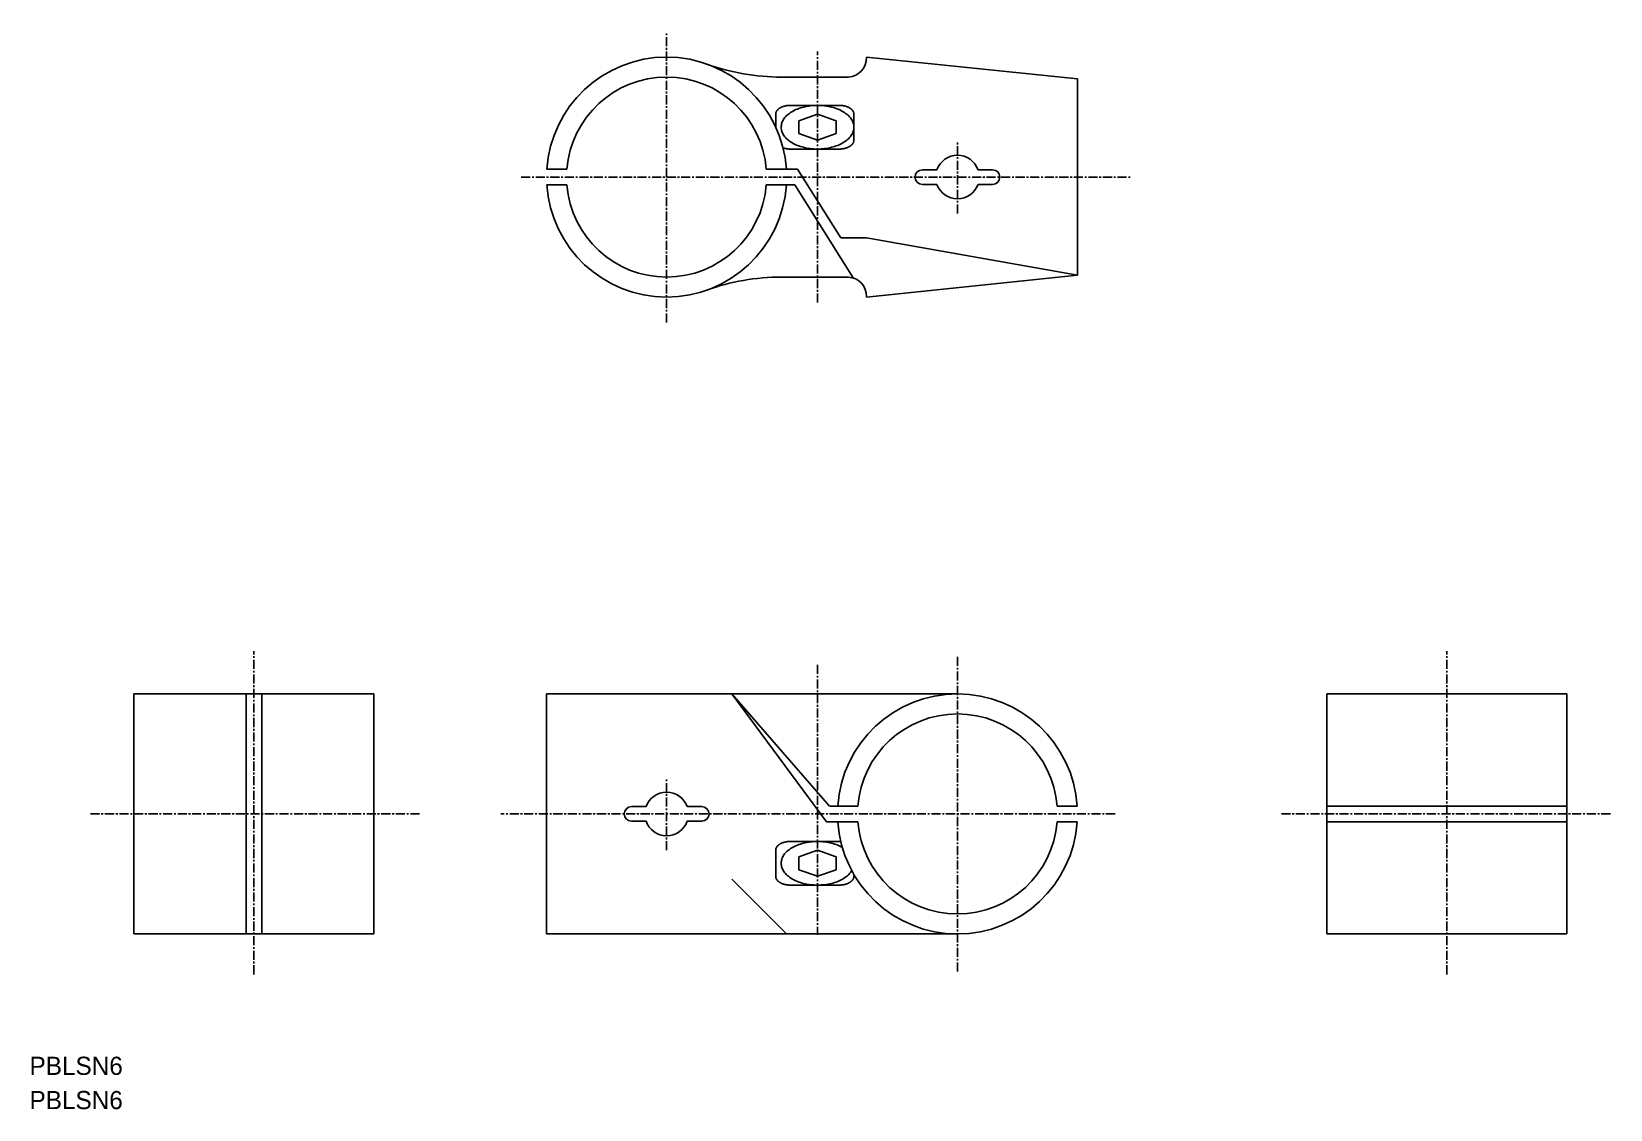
# Model space of a CAD drawing. Extents: x -8 to 209, y 0 to 148.
import ezdxf

# ---------------------------------------------------------------- set-up
doc = ezdxf.new("R2010")
doc.units = 0
doc.linetypes.add('CENTER', pattern=[2, 1.25, -0.25, 0.25, -0.25])
doc.layers.get('0').update_dxf_attribs({"linetype": 'CONTINUOUS'})
doc.layers.add('CENTER', color=1, linetype='CENTER')

msp = doc.modelspace()

# ---------------------------------------------------------------- linework, layer by layer
at = {"color": 7, "linetype": 'CONTINUOUS'}
for p, q in [((135.83, 141.65), (106.83, 144.65)), ((106.83, 144.6), (106.83, 144.65)), ((104.33, 141.9), (95.1, 141.9)), ((135.83, 114.65), (135.83, 141.65)), ((94.33, 136.81), (94.33, 135.03)), ((103.08, 138.01), (96.33, 138.01)), ((100.08, 136.79), (97.51, 135.9)), ((102.65, 135.9), (100.08, 136.79)), ((105.08, 133.21), (105.08, 136.81)), ((97.51, 135.9), (97.51, 134.12)), ((102.65, 134.12), (102.65, 135.9)), ((97.51, 134.12), (100.08, 133.23)), ((100.08, 133.23), (102.65, 134.12)), ((96.33, 132.01), (103.08, 132.01)), ((62.87, 129.24), (65.63, 129.24)), ((97.31, 129.24), (93.04, 129.24)), ((97.34, 129.24), (103.28, 119.8)), ((113.5, 128.15), (113.5, 128.15)), ((116.5, 129.15), (114.5, 129.15)), ((122.16, 129.15), (124.16, 129.15)), ((125.16, 128.15), (125.16, 128.15)), ((62.87, 127.07), (65.63, 127.07)), ((96.95, 127.07), (93.04, 127.07)), ((96.95, 127.07), (104.99, 114.28)), ((116.5, 127.15), (114.5, 127.15)), ((122.16, 127.15), (124.16, 127.15)), ((103.28, 119.8), (106.83, 119.8)), ((106.83, 119.8), (135.83, 114.65)), ((104.33, 114.4), (95.1, 114.4)), ((106.83, 111.65), (135.83, 114.65)), ((106.83, 111.7), (106.83, 111.65)), ((39.08, 57.09), (6.08, 57.09)), ((6.08, 57.09), (6.08, 24.09)), ((21.5, 24.09), (21.5, 57.09)), ((23.67, 24.09), (23.67, 57.09)), ((39.08, 24.09), (39.08, 57.09)), ((119.33, 57.09), (62.83, 57.09)), ((62.83, 57.09), (62.83, 24.09)), ((101.72, 41.67), (88.29, 57.09)), ((101.33, 39.5), (88.29, 57.09)), ((170.11, 57.09), (203.11, 57.09)), ((170.11, 24.09), (170.11, 57.09)), ((203.11, 57.09), (203.11, 24.09)), ((76.5, 41.59), (74.5, 41.59)), ((82.16, 41.59), (84.16, 41.59)), ((105.63, 41.67), (101.76, 41.67)), ((135.8, 41.67), (133.04, 41.67)), ((170.11, 41.67), (203.11, 41.67)), ((73.5, 40.59), (73.5, 40.59)), ((76.5, 39.59), (74.5, 39.59)), ((82.16, 39.59), (84.16, 39.59)), ((85.16, 40.59), (85.16, 40.59)), ((105.63, 39.5), (101.33, 39.5)), ((133.04, 39.5), (135.8, 39.5)), ((170.11, 39.5), (203.11, 39.5)), ((94.33, 31.98), (94.35, 35.74)), ((103.08, 36.81), (96.33, 36.81)), ((100.08, 35.59), (97.51, 34.7)), ((102.65, 34.7), (100.08, 35.59)), ((97.51, 34.7), (97.51, 32.92)), ((97.51, 32.92), (100.08, 32.03)), ((100.08, 32.03), (102.65, 32.92)), ((102.65, 32.92), (102.65, 34.7)), ((95.83, 24.09), (88.29, 31.63)), ((96.33, 30.81), (103.08, 30.81)), ((105.08, 32.01), (105.08, 32.27)), ((6.08, 24.09), (39.08, 24.09)), ((62.83, 24.09), (119.33, 24.09)), ((203.11, 24.09), (170.11, 24.09))]:
    msp.add_line(p, q, dxfattribs=at)
for points in [[(96.33, 138.01, 0), (96.31, 138.01, 0), (96.28, 138.01, 0), (96.26, 138.01, 0), (96.23, 138.01, 0), (96.21, 138, 0), (96.19, 138, 0), (96.16, 138, 0), (96.14, 138, 0), (96.11, 138, 0), (96.09, 138, 0), (96.06, 138, 0), (96.04, 137.99, 0), (96.02, 137.99, 0), (95.99, 137.99, 0), (95.97, 137.99, 0), (95.94, 137.98, 0), (95.92, 137.98, 0), (95.89, 137.98, 0), (95.87, 137.97, 0), (95.85, 137.97, 0), (95.82, 137.97, 0), (95.8, 137.96, 0), (95.78, 137.96, 0), (95.75, 137.96, 0), (95.73, 137.95, 0), (95.71, 137.95, 0), (95.68, 137.94, 0), (95.66, 137.94, 0), (95.64, 137.93, 0), (95.61, 137.93, 0), (95.59, 137.92, 0), (95.57, 137.92, 0), (95.54, 137.91, 0), (95.52, 137.9, 0), (95.5, 137.9, 0), (95.48, 137.89, 0), (95.46, 137.89, 0), (95.43, 137.88, 0), (95.41, 137.87, 0), (95.39, 137.87, 0), (95.37, 137.86, 0), (95.35, 137.85, 0), (95.33, 137.84, 0), (95.3, 137.84, 0), (95.28, 137.83, 0), (95.26, 137.82, 0), (95.24, 137.81, 0), (95.22, 137.8, 0), (95.2, 137.8, 0), (95.18, 137.79, 0), (95.16, 137.78, 0), (95.14, 137.77, 0), (95.12, 137.76, 0), (95.1, 137.75, 0), (95.08, 137.74, 0), (95.06, 137.73, 0), (95.05, 137.73, 0), (95.03, 137.72, 0), (95.01, 137.71, 0), (94.99, 137.7, 0), (94.97, 137.69, 0), (94.95, 137.68, 0), (94.94, 137.67, 0), (94.92, 137.66, 0), (94.9, 137.65, 0), (94.88, 137.63, 0), (94.87, 137.62, 0), (94.85, 137.61, 0), (94.83, 137.6, 0), (94.82, 137.59, 0), (94.8, 137.58, 0), (94.79, 137.57, 0), (94.77, 137.56, 0), (94.76, 137.55, 0), (94.74, 137.53, 0), (94.73, 137.52, 0), (94.71, 137.51, 0), (94.7, 137.5, 0), (94.68, 137.49, 0), (94.67, 137.47, 0), (94.66, 137.46, 0), (94.64, 137.45, 0), (94.63, 137.44, 0), (94.62, 137.42, 0), (94.6, 137.41, 0), (94.59, 137.4, 0), (94.58, 137.39, 0), (94.57, 137.37, 0), (94.56, 137.36, 0), (94.55, 137.35, 0), (94.54, 137.33, 0), (94.52, 137.32, 0), (94.51, 137.31, 0), (94.5, 137.29, 0), (94.49, 137.28, 0), (94.49, 137.27, 0), (94.48, 137.25, 0), (94.47, 137.24, 0), (94.46, 137.23, 0), (94.45, 137.21, 0), (94.44, 137.2, 0), (94.43, 137.18, 0), (94.43, 137.17, 0), (94.42, 137.16, 0), (94.41, 137.14, 0), (94.41, 137.13, 0), (94.4, 137.11, 0), (94.39, 137.1, 0), (94.39, 137.08, 0), (94.38, 137.07, 0), (94.38, 137.06, 0), (94.37, 137.04, 0), (94.37, 137.03, 0), (94.36, 137.01, 0), (94.36, 137, 0), (94.35, 136.98, 0), (94.35, 136.97, 0), (94.35, 136.95, 0), (94.35, 136.94, 0), (94.34, 136.92, 0), (94.34, 136.91, 0), (94.34, 136.9, 0), (94.34, 136.88, 0), (94.34, 136.87, 0), (94.33, 136.85, 0), (94.33, 136.84, 0), (94.33, 136.82, 0), (94.33, 136.81, 0)], [(105.08, 135.01, 0), (105.08, 135.15, 0), (105.06, 135.3, 0), (105.03, 135.45, 0), (104.99, 135.59, 0), (104.93, 135.74, 0), (104.87, 135.88, 0), (104.79, 136.02, 0), (104.7, 136.16, 0), (104.6, 136.29, 0), (104.49, 136.42, 0), (104.37, 136.55, 0), (104.24, 136.67, 0), (104.1, 136.79, 0), (103.95, 136.91, 0), (103.79, 137.02, 0), (103.62, 137.13, 0), (103.44, 137.23, 0), (103.25, 137.33, 0), (103.06, 137.42, 0), (102.86, 137.5, 0), (102.65, 137.58, 0), (102.44, 137.65, 0), (102.22, 137.72, 0), (102, 137.78, 0), (101.77, 137.83, 0), (101.53, 137.88, 0), (101.3, 137.92, 0), (101.06, 137.95, 0), (100.82, 137.97, 0), (100.57, 137.99, 0), (100.33, 138, 0), (100.08, 138.01, 0), (99.84, 138, 0), (99.59, 137.99, 0), (99.35, 137.97, 0), (99.11, 137.95, 0), (98.87, 137.92, 0), (98.63, 137.88, 0), (98.4, 137.83, 0), (98.17, 137.78, 0), (97.95, 137.72, 0), (97.73, 137.65, 0), (97.51, 137.58, 0), (97.31, 137.5, 0), (97.1, 137.42, 0), (96.91, 137.33, 0), (96.73, 137.23, 0), (96.55, 137.13, 0), (96.38, 137.02, 0), (96.22, 136.91, 0), (96.07, 136.79, 0), (95.93, 136.67, 0), (95.79, 136.55, 0), (95.67, 136.42, 0), (95.56, 136.29, 0), (95.46, 136.16, 0), (95.38, 136.02, 0), (95.3, 135.88, 0), (95.23, 135.74, 0), (95.18, 135.59, 0), (95.14, 135.45, 0), (95.11, 135.3, 0), (95.09, 135.15, 0), (95.08, 135.01, 0), (95.09, 134.86, 0), (95.11, 134.71, 0), (95.14, 134.57, 0), (95.18, 134.42, 0), (95.23, 134.28, 0), (95.3, 134.14, 0), (95.38, 134, 0), (95.46, 133.86, 0), (95.56, 133.72, 0), (95.67, 133.59, 0), (95.79, 133.46, 0), (95.93, 133.34, 0), (96.07, 133.22, 0), (96.22, 133.1, 0), (96.38, 132.99, 0), (96.55, 132.89, 0), (96.73, 132.78, 0), (96.91, 132.69, 0), (97.1, 132.6, 0), (97.31, 132.51, 0), (97.51, 132.43, 0), (97.73, 132.36, 0), (97.95, 132.3, 0), (98.17, 132.24, 0), (98.4, 132.18, 0), (98.63, 132.14, 0), (98.87, 132.1, 0), (99.11, 132.06, 0), (99.35, 132.04, 0), (99.59, 132.02, 0), (99.84, 132.01, 0), (100.08, 132.01, 0), (100.33, 132.01, 0), (100.57, 132.02, 0), (100.82, 132.04, 0), (101.06, 132.06, 0), (101.3, 132.1, 0), (101.53, 132.14, 0), (101.77, 132.18, 0), (102, 132.24, 0), (102.22, 132.3, 0), (102.44, 132.36, 0), (102.65, 132.43, 0), (102.86, 132.51, 0), (103.06, 132.6, 0), (103.25, 132.69, 0), (103.44, 132.78, 0), (103.62, 132.89, 0), (103.79, 132.99, 0), (103.95, 133.1, 0), (104.1, 133.22, 0), (104.24, 133.34, 0), (104.37, 133.46, 0), (104.49, 133.59, 0), (104.6, 133.72, 0), (104.7, 133.86, 0), (104.79, 134, 0), (104.87, 134.14, 0), (104.93, 134.28, 0), (104.99, 134.42, 0), (105.03, 134.57, 0), (105.06, 134.71, 0), (105.08, 134.86, 0), (105.08, 135.01, 0)], [(105.08, 136.81, 0), (105.08, 136.82, 0), (105.08, 136.84, 0), (105.08, 136.85, 0), (105.08, 136.87, 0), (105.08, 136.88, 0), (105.08, 136.9, 0), (105.08, 136.91, 0), (105.07, 136.92, 0), (105.07, 136.94, 0), (105.07, 136.95, 0), (105.06, 136.97, 0), (105.06, 136.98, 0), (105.06, 137, 0), (105.05, 137.01, 0), (105.05, 137.03, 0), (105.04, 137.04, 0), (105.04, 137.06, 0), (105.03, 137.07, 0), (105.03, 137.08, 0), (105.02, 137.1, 0), (105.02, 137.11, 0), (105.01, 137.13, 0), (105, 137.14, 0), (105, 137.16, 0), (104.99, 137.17, 0), (104.98, 137.18, 0), (104.97, 137.2, 0), (104.97, 137.21, 0), (104.96, 137.23, 0), (104.95, 137.24, 0), (104.94, 137.25, 0), (104.93, 137.27, 0), (104.92, 137.28, 0), (104.91, 137.29, 0), (104.9, 137.31, 0), (104.89, 137.32, 0), (104.88, 137.33, 0), (104.87, 137.35, 0), (104.86, 137.36, 0), (104.85, 137.37, 0), (104.84, 137.39, 0), (104.82, 137.4, 0), (104.81, 137.41, 0), (104.8, 137.42, 0), (104.79, 137.44, 0), (104.77, 137.45, 0), (104.76, 137.46, 0), (104.75, 137.47, 0), (104.73, 137.49, 0), (104.72, 137.5, 0), (104.7, 137.51, 0), (104.69, 137.52, 0), (104.67, 137.53, 0), (104.66, 137.55, 0), (104.64, 137.56, 0), (104.63, 137.57, 0), (104.61, 137.58, 0), (104.6, 137.59, 0), (104.58, 137.6, 0), (104.56, 137.61, 0), (104.55, 137.62, 0), (104.53, 137.63, 0), (104.51, 137.65, 0), (104.5, 137.66, 0), (104.48, 137.67, 0), (104.46, 137.68, 0), (104.44, 137.69, 0), (104.43, 137.7, 0), (104.41, 137.71, 0), (104.39, 137.72, 0), (104.37, 137.73, 0), (104.35, 137.73, 0), (104.33, 137.74, 0), (104.31, 137.75, 0), (104.29, 137.76, 0), (104.27, 137.77, 0), (104.25, 137.78, 0), (104.23, 137.79, 0), (104.21, 137.8, 0), (104.19, 137.8, 0), (104.17, 137.81, 0), (104.15, 137.82, 0), (104.13, 137.83, 0), (104.11, 137.84, 0), (104.09, 137.84, 0), (104.07, 137.85, 0), (104.05, 137.86, 0), (104.03, 137.87, 0), (104, 137.87, 0), (103.98, 137.88, 0), (103.96, 137.89, 0), (103.94, 137.89, 0), (103.92, 137.9, 0), (103.89, 137.9, 0), (103.87, 137.91, 0), (103.85, 137.92, 0), (103.83, 137.92, 0), (103.8, 137.93, 0), (103.78, 137.93, 0), (103.76, 137.94, 0), (103.73, 137.94, 0), (103.71, 137.95, 0), (103.69, 137.95, 0), (103.66, 137.96, 0), (103.64, 137.96, 0), (103.62, 137.96, 0), (103.59, 137.97, 0), (103.57, 137.97, 0), (103.55, 137.97, 0), (103.52, 137.98, 0), (103.5, 137.98, 0), (103.47, 137.98, 0), (103.45, 137.99, 0), (103.42, 137.99, 0), (103.4, 137.99, 0), (103.38, 137.99, 0), (103.35, 138, 0), (103.33, 138, 0), (103.3, 138, 0), (103.28, 138, 0), (103.25, 138, 0), (103.23, 138, 0), (103.21, 138, 0), (103.18, 138.01, 0), (103.16, 138.01, 0), (103.13, 138.01, 0), (103.11, 138.01, 0), (103.08, 138.01, 0)], [(103.08, 132.01, 0), (103.11, 132.01, 0), (103.13, 132.01, 0), (103.16, 132.01, 0), (103.18, 132.01, 0), (103.21, 132.01, 0), (103.23, 132.01, 0), (103.25, 132.01, 0), (103.28, 132.01, 0), (103.3, 132.01, 0), (103.33, 132.02, 0), (103.35, 132.02, 0), (103.38, 132.02, 0), (103.4, 132.02, 0), (103.42, 132.02, 0), (103.45, 132.03, 0), (103.47, 132.03, 0), (103.5, 132.03, 0), (103.52, 132.04, 0), (103.55, 132.04, 0), (103.57, 132.04, 0), (103.59, 132.05, 0), (103.62, 132.05, 0), (103.64, 132.05, 0), (103.66, 132.06, 0), (103.69, 132.06, 0), (103.71, 132.07, 0), (103.73, 132.07, 0), (103.76, 132.08, 0), (103.78, 132.08, 0), (103.8, 132.09, 0), (103.83, 132.09, 0), (103.85, 132.1, 0), (103.87, 132.1, 0), (103.89, 132.11, 0), (103.92, 132.12, 0), (103.94, 132.12, 0), (103.96, 132.13, 0), (103.98, 132.14, 0), (104, 132.14, 0), (104.03, 132.15, 0), (104.05, 132.16, 0), (104.07, 132.16, 0), (104.09, 132.17, 0), (104.11, 132.18, 0), (104.13, 132.19, 0), (104.15, 132.19, 0), (104.17, 132.2, 0), (104.19, 132.21, 0), (104.21, 132.22, 0), (104.23, 132.23, 0), (104.25, 132.23, 0), (104.27, 132.24, 0), (104.29, 132.25, 0), (104.31, 132.26, 0), (104.33, 132.27, 0), (104.35, 132.28, 0), (104.37, 132.29, 0), (104.39, 132.3, 0), (104.41, 132.31, 0), (104.43, 132.32, 0), (104.44, 132.33, 0), (104.46, 132.34, 0), (104.48, 132.35, 0), (104.5, 132.36, 0), (104.51, 132.37, 0), (104.53, 132.38, 0), (104.55, 132.39, 0), (104.56, 132.4, 0), (104.58, 132.41, 0), (104.6, 132.42, 0), (104.61, 132.43, 0), (104.63, 132.45, 0), (104.64, 132.46, 0), (104.66, 132.47, 0), (104.67, 132.48, 0), (104.69, 132.49, 0), (104.7, 132.5, 0), (104.72, 132.52, 0), (104.73, 132.53, 0), (104.75, 132.54, 0), (104.76, 132.55, 0), (104.77, 132.57, 0), (104.79, 132.58, 0), (104.8, 132.59, 0), (104.81, 132.6, 0), (104.82, 132.62, 0), (104.84, 132.63, 0), (104.85, 132.64, 0), (104.86, 132.65, 0), (104.87, 132.67, 0), (104.88, 132.68, 0), (104.89, 132.69, 0), (104.9, 132.71, 0), (104.91, 132.72, 0), (104.92, 132.73, 0), (104.93, 132.75, 0), (104.94, 132.76, 0), (104.95, 132.78, 0), (104.96, 132.79, 0), (104.97, 132.8, 0), (104.97, 132.82, 0), (104.98, 132.83, 0), (104.99, 132.84, 0), (105, 132.86, 0), (105, 132.87, 0), (105.01, 132.89, 0), (105.02, 132.9, 0), (105.02, 132.92, 0), (105.03, 132.93, 0), (105.03, 132.94, 0), (105.04, 132.96, 0), (105.04, 132.97, 0), (105.05, 132.99, 0), (105.05, 133, 0), (105.06, 133.02, 0), (105.06, 133.03, 0), (105.06, 133.05, 0), (105.07, 133.06, 0), (105.07, 133.07, 0), (105.07, 133.09, 0), (105.08, 133.1, 0), (105.08, 133.12, 0), (105.08, 133.13, 0), (105.08, 133.15, 0), (105.08, 133.16, 0), (105.08, 133.18, 0), (105.08, 133.19, 0), (105.08, 133.21, 0)], [(95.34, 132.17, 0), (95.34, 132.16, 0), (95.35, 132.16, 0), (95.36, 132.16, 0), (95.37, 132.15, 0), (95.38, 132.15, 0), (95.39, 132.15, 0), (95.4, 132.14, 0), (95.41, 132.14, 0), (95.43, 132.14, 0), (95.44, 132.13, 0), (95.45, 132.13, 0), (95.46, 132.13, 0), (95.47, 132.13, 0), (95.48, 132.12, 0), (95.49, 132.12, 0), (95.5, 132.12, 0), (95.51, 132.11, 0), (95.52, 132.11, 0), (95.53, 132.11, 0), (95.54, 132.1, 0), (95.56, 132.1, 0), (95.57, 132.1, 0), (95.58, 132.1, 0), (95.59, 132.09, 0), (95.6, 132.09, 0), (95.61, 132.09, 0), (95.62, 132.09, 0), (95.63, 132.08, 0), (95.64, 132.08, 0), (95.66, 132.08, 0), (95.67, 132.08, 0), (95.68, 132.07, 0), (95.69, 132.07, 0), (95.7, 132.07, 0), (95.71, 132.07, 0), (95.72, 132.06, 0), (95.73, 132.06, 0), (95.75, 132.06, 0), (95.76, 132.06, 0), (95.77, 132.06, 0), (95.78, 132.05, 0), (95.79, 132.05, 0), (95.8, 132.05, 0), (95.81, 132.05, 0), (95.83, 132.05, 0), (95.84, 132.04, 0), (95.85, 132.04, 0), (95.86, 132.04, 0), (95.87, 132.04, 0), (95.88, 132.04, 0), (95.9, 132.04, 0), (95.91, 132.03, 0), (95.92, 132.03, 0), (95.93, 132.03, 0), (95.94, 132.03, 0), (95.95, 132.03, 0), (95.97, 132.03, 0), (95.98, 132.03, 0), (95.99, 132.03, 0), (96, 132.02, 0), (96.01, 132.02, 0), (96.02, 132.02, 0), (96.04, 132.02, 0), (96.05, 132.02, 0), (96.06, 132.02, 0), (96.07, 132.02, 0), (96.08, 132.02, 0), (96.1, 132.02, 0), (96.11, 132.01, 0), (96.12, 132.01, 0), (96.13, 132.01, 0), (96.14, 132.01, 0), (96.15, 132.01, 0), (96.17, 132.01, 0), (96.18, 132.01, 0), (96.19, 132.01, 0), (96.2, 132.01, 0), (96.21, 132.01, 0), (96.23, 132.01, 0), (96.24, 132.01, 0), (96.25, 132.01, 0), (96.26, 132.01, 0), (96.27, 132.01, 0), (96.29, 132.01, 0), (96.3, 132.01, 0), (96.31, 132.01, 0), (96.32, 132.01, 0), (96.33, 132.01, 0)], [(96.33, 36.81, 0), (96.31, 36.81, 0), (96.28, 36.81, 0), (96.26, 36.81, 0), (96.23, 36.8, 0), (96.21, 36.8, 0), (96.19, 36.8, 0), (96.16, 36.8, 0), (96.14, 36.8, 0), (96.11, 36.8, 0), (96.09, 36.8, 0), (96.06, 36.8, 0), (96.04, 36.79, 0), (96.02, 36.79, 0), (95.99, 36.79, 0), (95.97, 36.79, 0), (95.94, 36.78, 0), (95.92, 36.78, 0), (95.89, 36.78, 0), (95.87, 36.77, 0), (95.85, 36.77, 0), (95.82, 36.77, 0), (95.8, 36.76, 0), (95.78, 36.76, 0), (95.75, 36.75, 0), (95.73, 36.75, 0), (95.71, 36.75, 0), (95.68, 36.74, 0), (95.66, 36.74, 0), (95.64, 36.73, 0), (95.61, 36.73, 0), (95.59, 36.72, 0), (95.57, 36.71, 0), (95.54, 36.71, 0), (95.52, 36.7, 0), (95.5, 36.7, 0), (95.48, 36.69, 0), (95.46, 36.68, 0), (95.43, 36.68, 0), (95.41, 36.67, 0), (95.39, 36.66, 0), (95.37, 36.66, 0), (95.35, 36.65, 0), (95.33, 36.64, 0), (95.3, 36.64, 0), (95.28, 36.63, 0), (95.26, 36.62, 0), (95.24, 36.61, 0), (95.22, 36.6, 0), (95.2, 36.6, 0), (95.18, 36.59, 0), (95.16, 36.58, 0), (95.14, 36.57, 0), (95.12, 36.56, 0), (95.1, 36.55, 0), (95.08, 36.54, 0), (95.06, 36.53, 0), (95.05, 36.52, 0), (95.03, 36.51, 0), (95.01, 36.51, 0), (94.99, 36.5, 0), (94.97, 36.49, 0), (94.95, 36.48, 0), (94.94, 36.47, 0), (94.92, 36.45, 0), (94.9, 36.44, 0), (94.88, 36.43, 0), (94.87, 36.42, 0), (94.85, 36.41, 0), (94.83, 36.4, 0), (94.82, 36.39, 0), (94.8, 36.38, 0), (94.79, 36.37, 0), (94.77, 36.36, 0), (94.76, 36.34, 0), (94.74, 36.33, 0), (94.73, 36.32, 0), (94.71, 36.31, 0), (94.7, 36.3, 0), (94.68, 36.29, 0), (94.67, 36.27, 0), (94.66, 36.26, 0), (94.64, 36.25, 0), (94.63, 36.24, 0), (94.62, 36.22, 0), (94.6, 36.21, 0), (94.59, 36.2, 0), (94.58, 36.18, 0), (94.57, 36.17, 0), (94.56, 36.16, 0), (94.55, 36.15, 0), (94.54, 36.13, 0), (94.52, 36.12, 0), (94.51, 36.11, 0), (94.5, 36.09, 0), (94.49, 36.08, 0), (94.49, 36.07, 0), (94.48, 36.05, 0), (94.47, 36.04, 0), (94.46, 36.02, 0), (94.45, 36.01, 0), (94.44, 36, 0), (94.43, 35.98, 0), (94.43, 35.97, 0), (94.42, 35.95, 0), (94.41, 35.94, 0), (94.41, 35.93, 0), (94.4, 35.91, 0), (94.39, 35.9, 0), (94.39, 35.88, 0), (94.38, 35.87, 0), (94.38, 35.85, 0), (94.37, 35.84, 0), (94.37, 35.83, 0), (94.36, 35.81, 0), (94.36, 35.8, 0), (94.35, 35.78, 0), (94.35, 35.77, 0), (94.35, 35.75, 0), (94.35, 35.74, 0), (94.34, 35.72, 0), (94.34, 35.71, 0), (94.34, 35.69, 0), (94.34, 35.68, 0), (94.34, 35.67, 0), (94.33, 35.65, 0), (94.33, 35.64, 0), (94.33, 35.62, 0), (94.33, 35.61, 0)], [(103.48, 36.01, 0), (103.44, 36.03, 0), (103.25, 36.13, 0), (103.06, 36.22, 0), (102.86, 36.3, 0), (102.65, 36.38, 0), (102.44, 36.45, 0), (102.22, 36.52, 0), (102, 36.58, 0), (101.77, 36.63, 0), (101.53, 36.68, 0), (101.3, 36.72, 0), (101.06, 36.75, 0), (100.82, 36.77, 0), (100.57, 36.79, 0), (100.33, 36.8, 0), (100.08, 36.81, 0), (99.84, 36.8, 0), (99.59, 36.79, 0), (99.35, 36.77, 0), (99.11, 36.75, 0), (98.87, 36.72, 0), (98.63, 36.68, 0), (98.4, 36.63, 0), (98.17, 36.58, 0), (97.95, 36.52, 0), (97.73, 36.45, 0), (97.51, 36.38, 0), (97.31, 36.3, 0), (97.1, 36.22, 0), (96.91, 36.13, 0), (96.73, 36.03, 0), (96.55, 35.93, 0), (96.38, 35.82, 0), (96.22, 35.71, 0), (96.07, 35.59, 0), (95.93, 35.47, 0), (95.79, 35.35, 0), (95.67, 35.22, 0), (95.56, 35.09, 0), (95.46, 34.95, 0), (95.38, 34.82, 0), (95.3, 34.68, 0), (95.23, 34.54, 0), (95.18, 34.39, 0), (95.14, 34.25, 0), (95.11, 34.1, 0), (95.09, 33.95, 0), (95.08, 33.81, 0), (95.09, 33.66, 0), (95.11, 33.51, 0), (95.14, 33.37, 0), (95.18, 33.22, 0), (95.23, 33.08, 0), (95.3, 32.94, 0), (95.38, 32.8, 0), (95.46, 32.66, 0), (95.56, 32.52, 0), (95.67, 32.39, 0), (95.79, 32.26, 0), (95.93, 32.14, 0), (96.07, 32.02, 0), (96.22, 31.9, 0), (96.38, 31.79, 0), (96.55, 31.68, 0), (96.73, 31.58, 0), (96.91, 31.49, 0), (97.1, 31.4, 0), (97.31, 31.31, 0), (97.51, 31.23, 0), (97.73, 31.16, 0), (97.95, 31.09, 0), (98.17, 31.03, 0), (98.4, 30.98, 0), (98.63, 30.94, 0), (98.87, 30.9, 0), (99.11, 30.86, 0), (99.35, 30.84, 0), (99.59, 30.82, 0), (99.84, 30.81, 0), (100.08, 30.81, 0), (100.33, 30.81, 0), (100.57, 30.82, 0), (100.82, 30.84, 0), (101.06, 30.86, 0), (101.3, 30.9, 0), (101.53, 30.94, 0), (101.77, 30.98, 0), (102, 31.03, 0), (102.22, 31.09, 0), (102.44, 31.16, 0), (102.65, 31.23, 0), (102.86, 31.31, 0), (103.06, 31.4, 0), (103.25, 31.49, 0), (103.44, 31.58, 0), (103.62, 31.68, 0), (103.79, 31.79, 0), (103.95, 31.9, 0), (104.1, 32.02, 0), (104.24, 32.14, 0), (104.37, 32.26, 0), (104.49, 32.39, 0), (104.6, 32.52, 0), (104.7, 32.66, 0), (104.79, 32.79, 0)], [(103.27, 36.8, 0), (103.25, 36.8, 0), (103.23, 36.8, 0), (103.21, 36.8, 0), (103.18, 36.8, 0), (103.16, 36.81, 0), (103.13, 36.81, 0), (103.11, 36.81, 0), (103.08, 36.81, 0)], [(96.33, 30.81, 0), (96.31, 30.81, 0), (96.28, 30.81, 0), (96.26, 30.81, 0), (96.23, 30.81, 0), (96.21, 30.81, 0), (96.19, 30.81, 0), (96.16, 30.81, 0), (96.14, 30.81, 0), (96.11, 30.81, 0), (96.09, 30.82, 0), (96.06, 30.82, 0), (96.04, 30.82, 0), (96.02, 30.82, 0), (95.99, 30.82, 0), (95.97, 30.83, 0), (95.94, 30.83, 0), (95.92, 30.83, 0), (95.89, 30.84, 0), (95.87, 30.84, 0), (95.85, 30.84, 0), (95.82, 30.85, 0), (95.8, 30.85, 0), (95.78, 30.85, 0), (95.75, 30.86, 0), (95.73, 30.86, 0), (95.71, 30.87, 0), (95.68, 30.87, 0), (95.66, 30.88, 0), (95.64, 30.88, 0), (95.61, 30.89, 0), (95.59, 30.89, 0), (95.57, 30.9, 0), (95.55, 30.9, 0), (95.52, 30.91, 0), (95.5, 30.92, 0), (95.48, 30.92, 0), (95.46, 30.93, 0), (95.43, 30.93, 0), (95.41, 30.94, 0), (95.39, 30.95, 0), (95.37, 30.95, 0), (95.35, 30.96, 0), (95.33, 30.97, 0), (95.3, 30.98, 0), (95.28, 30.98, 0), (95.26, 30.99, 0), (95.24, 31, 0), (95.22, 31.01, 0), (95.2, 31.02, 0), (95.18, 31.03, 0), (95.16, 31.03, 0), (95.14, 31.04, 0), (95.12, 31.05, 0), (95.1, 31.06, 0), (95.08, 31.07, 0), (95.06, 31.08, 0), (95.05, 31.09, 0), (95.03, 31.1, 0), (95.01, 31.11, 0), (94.99, 31.12, 0), (94.97, 31.13, 0), (94.95, 31.14, 0), (94.94, 31.15, 0), (94.92, 31.16, 0), (94.9, 31.17, 0), (94.88, 31.18, 0), (94.87, 31.19, 0), (94.85, 31.2, 0), (94.83, 31.21, 0), (94.82, 31.22, 0), (94.8, 31.23, 0), (94.79, 31.24, 0), (94.77, 31.26, 0), (94.76, 31.27, 0), (94.74, 31.28, 0), (94.73, 31.29, 0), (94.71, 31.3, 0), (94.7, 31.32, 0), (94.68, 31.33, 0), (94.67, 31.34, 0), (94.66, 31.35, 0), (94.64, 31.36, 0), (94.63, 31.38, 0), (94.62, 31.39, 0), (94.61, 31.4, 0), (94.59, 31.41, 0), (94.58, 31.43, 0), (94.57, 31.44, 0), (94.56, 31.45, 0), (94.55, 31.47, 0), (94.54, 31.48, 0), (94.53, 31.49, 0), (94.51, 31.51, 0), (94.5, 31.52, 0), (94.49, 31.53, 0), (94.49, 31.55, 0), (94.48, 31.56, 0), (94.47, 31.57, 0), (94.46, 31.59, 0), (94.45, 31.6, 0), (94.44, 31.62, 0), (94.43, 31.63, 0), (94.43, 31.64, 0), (94.42, 31.66, 0), (94.41, 31.67, 0), (94.41, 31.69, 0), (94.4, 31.7, 0), (94.39, 31.71, 0), (94.39, 31.73, 0), (94.38, 31.74, 0), (94.38, 31.76, 0), (94.37, 31.77, 0), (94.37, 31.79, 0), (94.36, 31.8, 0), (94.36, 31.82, 0), (94.35, 31.83, 0), (94.35, 31.84, 0), (94.35, 31.86, 0), (94.35, 31.87, 0), (94.34, 31.89, 0), (94.34, 31.9, 0), (94.34, 31.92, 0), (94.34, 31.93, 0), (94.34, 31.95, 0), (94.33, 31.96, 0), (94.33, 31.98, 0), (94.33, 31.99, 0), (94.33, 32.01, 0)], [(103.08, 30.81, 0), (103.11, 30.81, 0), (103.13, 30.81, 0), (103.16, 30.81, 0), (103.18, 30.81, 0), (103.21, 30.81, 0), (103.23, 30.81, 0), (103.25, 30.81, 0), (103.28, 30.81, 0), (103.3, 30.81, 0), (103.33, 30.82, 0), (103.35, 30.82, 0), (103.38, 30.82, 0), (103.4, 30.82, 0), (103.42, 30.82, 0), (103.45, 30.83, 0), (103.47, 30.83, 0), (103.5, 30.83, 0), (103.52, 30.84, 0), (103.55, 30.84, 0), (103.57, 30.84, 0), (103.59, 30.85, 0), (103.62, 30.85, 0), (103.64, 30.85, 0), (103.66, 30.86, 0), (103.69, 30.86, 0), (103.71, 30.87, 0), (103.73, 30.87, 0), (103.76, 30.88, 0), (103.78, 30.88, 0), (103.8, 30.89, 0), (103.83, 30.89, 0), (103.85, 30.9, 0), (103.87, 30.9, 0), (103.89, 30.91, 0), (103.92, 30.92, 0), (103.94, 30.92, 0), (103.96, 30.93, 0), (103.98, 30.93, 0), (104, 30.94, 0), (104.03, 30.95, 0), (104.05, 30.95, 0), (104.07, 30.96, 0), (104.09, 30.97, 0), (104.11, 30.98, 0), (104.13, 30.98, 0), (104.15, 30.99, 0), (104.17, 31, 0), (104.19, 31.01, 0), (104.21, 31.02, 0), (104.23, 31.03, 0), (104.25, 31.03, 0), (104.27, 31.04, 0), (104.29, 31.05, 0), (104.31, 31.06, 0), (104.33, 31.07, 0), (104.35, 31.08, 0), (104.37, 31.09, 0), (104.39, 31.1, 0), (104.41, 31.11, 0), (104.43, 31.12, 0), (104.44, 31.13, 0), (104.46, 31.14, 0), (104.48, 31.15, 0), (104.5, 31.16, 0), (104.51, 31.17, 0), (104.53, 31.18, 0), (104.55, 31.19, 0), (104.56, 31.2, 0), (104.58, 31.21, 0), (104.6, 31.22, 0), (104.61, 31.23, 0), (104.63, 31.24, 0), (104.64, 31.26, 0), (104.66, 31.27, 0), (104.67, 31.28, 0), (104.69, 31.29, 0), (104.7, 31.3, 0), (104.72, 31.32, 0), (104.73, 31.33, 0), (104.75, 31.34, 0), (104.76, 31.35, 0), (104.77, 31.36, 0), (104.79, 31.38, 0), (104.8, 31.39, 0), (104.81, 31.4, 0), (104.82, 31.41, 0), (104.84, 31.43, 0), (104.85, 31.44, 0), (104.86, 31.45, 0), (104.87, 31.47, 0), (104.88, 31.48, 0), (104.89, 31.49, 0), (104.9, 31.51, 0), (104.91, 31.52, 0), (104.92, 31.53, 0), (104.93, 31.55, 0), (104.94, 31.56, 0), (104.95, 31.57, 0), (104.96, 31.59, 0), (104.97, 31.6, 0), (104.97, 31.62, 0), (104.98, 31.63, 0), (104.99, 31.64, 0), (105, 31.66, 0), (105, 31.67, 0), (105.01, 31.69, 0), (105.02, 31.7, 0), (105.02, 31.71, 0), (105.03, 31.73, 0), (105.03, 31.74, 0), (105.04, 31.76, 0), (105.04, 31.77, 0), (105.05, 31.79, 0), (105.05, 31.8, 0), (105.06, 31.82, 0), (105.06, 31.83, 0), (105.06, 31.84, 0), (105.07, 31.86, 0), (105.07, 31.87, 0), (105.07, 31.89, 0), (105.08, 31.9, 0), (105.08, 31.92, 0), (105.08, 31.93, 0), (105.08, 31.95, 0), (105.08, 31.96, 0), (105.08, 31.98, 0), (105.08, 31.99, 0), (105.08, 32.01, 0)]]:
    msp.add_polyline3d(points, dxfattribs=at)
for centre, radius, start, end in [((79.33, 128.15), 16.5, 3.7745, 176.2255), ((95.1, 172.17), 30.27, 250.2543, 270), ((104.16, 144.58), 2.68, 273.7986, 0.6066), ((79.33, 128.15), 13.75, 4.5308, 175.4692), ((119.33, 128.15), 3, 19.4712, 160.5288), ((114.5, 128.15), 1, 90, 180), ((114.5, 128.15), 1, 180, 270), ((124.16, 128.15), 1, 0, 90), ((124.16, 128.15), 1, 270, 0), ((79.33, 128.15), 16.5, 183.7745, 356.2255), ((79.33, 128.15), 13.75, 184.5308, 355.4692), ((119.33, 128.15), 3, 199.4712, 340.5288), ((95.1, 84.13), 30.27, 90, 109.7457), ((104.16, 111.73), 2.68, 359.3934, 86.2014), ((119.33, 40.59), 16.5, 3.7745, 176.2255), ((119.33, 40.59), 13.75, 4.5308, 175.4692), ((79.33, 40.59), 3, 19.4712, 160.5288), ((74.5, 40.59), 1, 90, 180), ((84.16, 40.59), 1, 0, 90), ((74.5, 40.59), 1, 180, 270), ((79.33, 40.59), 3, 199.4712, 340.5288), ((84.16, 40.59), 1, 270, 0), ((119.33, 40.59), 16.5, 183.7745, 356.2255), ((119.33, 40.59), 13.75, 184.5308, 355.4692)]:
    msp.add_arc(centre, radius, start, end, dxfattribs=at)
at = {"layer": 'CENTER', "color": 1, "linetype": 'CENTER'}
for p, q in [((79.33, 108.15), (79.33, 148.15)), ((100.08, 110.89), (100.08, 145.42)), ((119.33, 123.15), (119.33, 133.15)), ((59.33, 128.15), (143.14, 128.15)), ((22.58, 18.53), (22.58, 62.95)), ((100.08, 61.08), (100.08, 23.95)), ((119.33, 18.93), (119.33, 62.25)), ((186.61, 18.53), (186.61, 62.95)), ((79.33, 35.59), (79.33, 45.59)), ((45.34, 40.59), (0, 40.59)), ((141, 40.59), (56.51, 40.59)), ((209.12, 40.59), (163.78, 40.59))]:
    msp.add_line(p, q, dxfattribs=at)

# ---------------------------------------------------------------- texts
at = {"color": 7, "linetype": 'CONTINUOUS'}
for p in [(-8.28, 4.71), (-8.28, 0)]:
    msp.add_text('PBLSN6', height=2.5, dxfattribs=at).set_placement(p)

doc.saveas('drawing.dxf')
